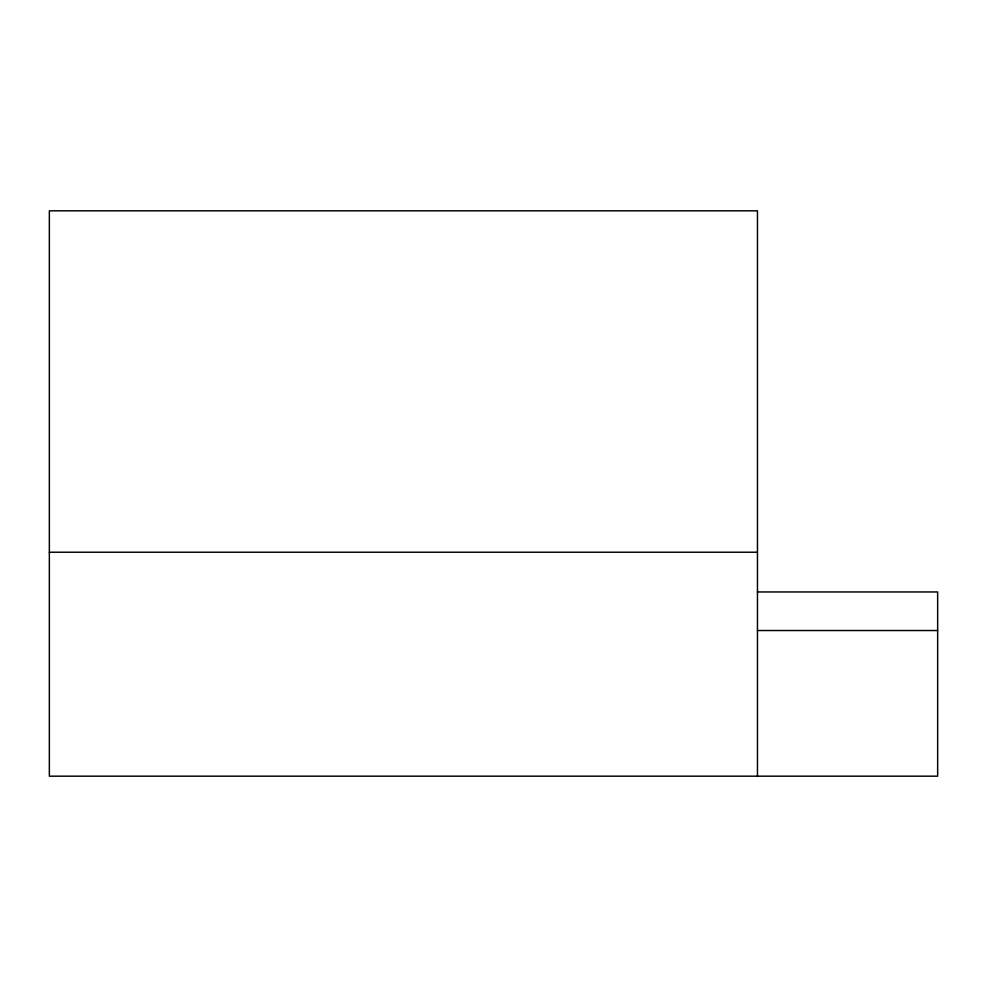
<?xml version="1.0" encoding="UTF-8"?>
<svg xmlns="http://www.w3.org/2000/svg" width="987" height="987" viewBox="0 0 987 987"><rect width="100%" height="100%" fill="white"/><g stroke="black" fill="none" stroke-linecap="round" stroke-linejoin="round"><path stroke-width="1.48" d="M49.35 552.226L757.461 552.226M757.461 591.953L937.65 591.953L937.65 776.177L49.35 776.177L49.35 210.823L757.461 210.823L757.461 776.177M757.461 630.52L937.65 630.52"/></g></svg>
